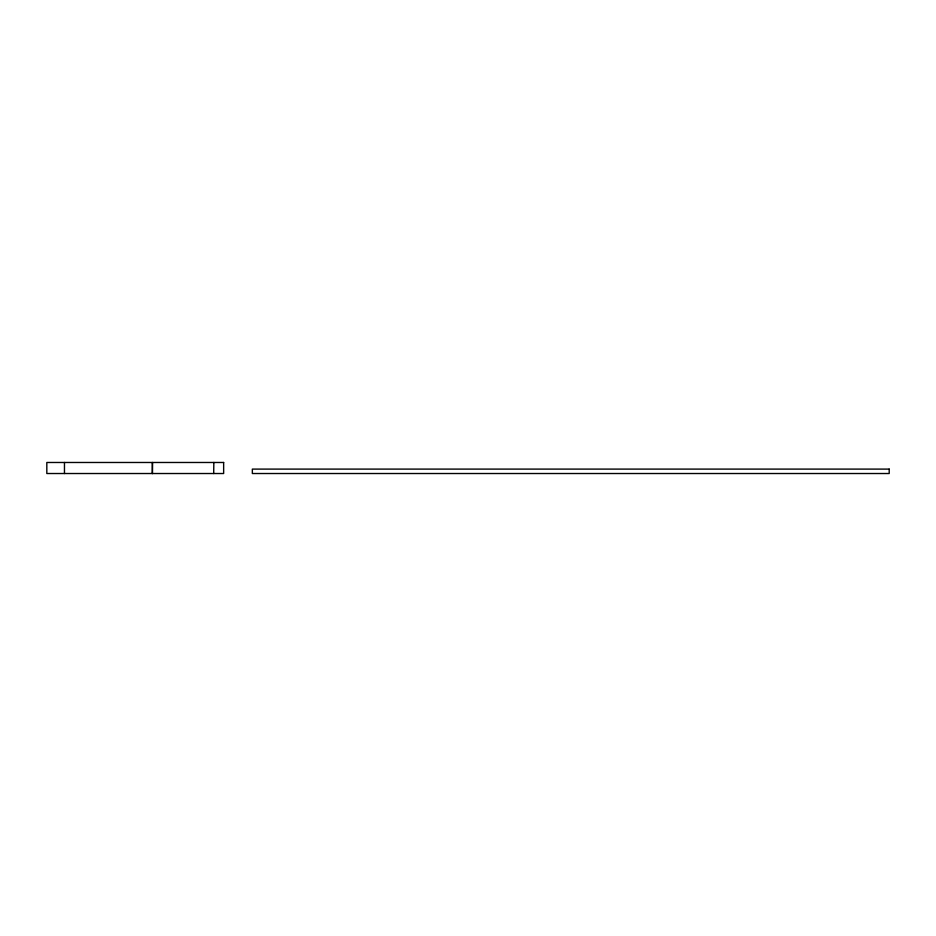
<?xml version="1.0" encoding="UTF-8"?>
<svg xmlns="http://www.w3.org/2000/svg" width="936" height="936" viewBox="0 0 936 936"><rect width="100%" height="100%" fill="white"/><g stroke="black" fill="none" stroke-linecap="round" stroke-linejoin="round"><path stroke-width="1.4" d="M213.841 462.478L213.689 473.522M64.467 462.478L64.467 473.522M223.645 462.478L46.823 462.478L46.823 473.522L223.645 473.522L223.645 462.478M889.2 469.1L252.346 469.1L252.346 473.522L889.2 473.522L889.2 469.1M152.439 473.522L152.439 462.478L152.334 473.522"/></g></svg>
